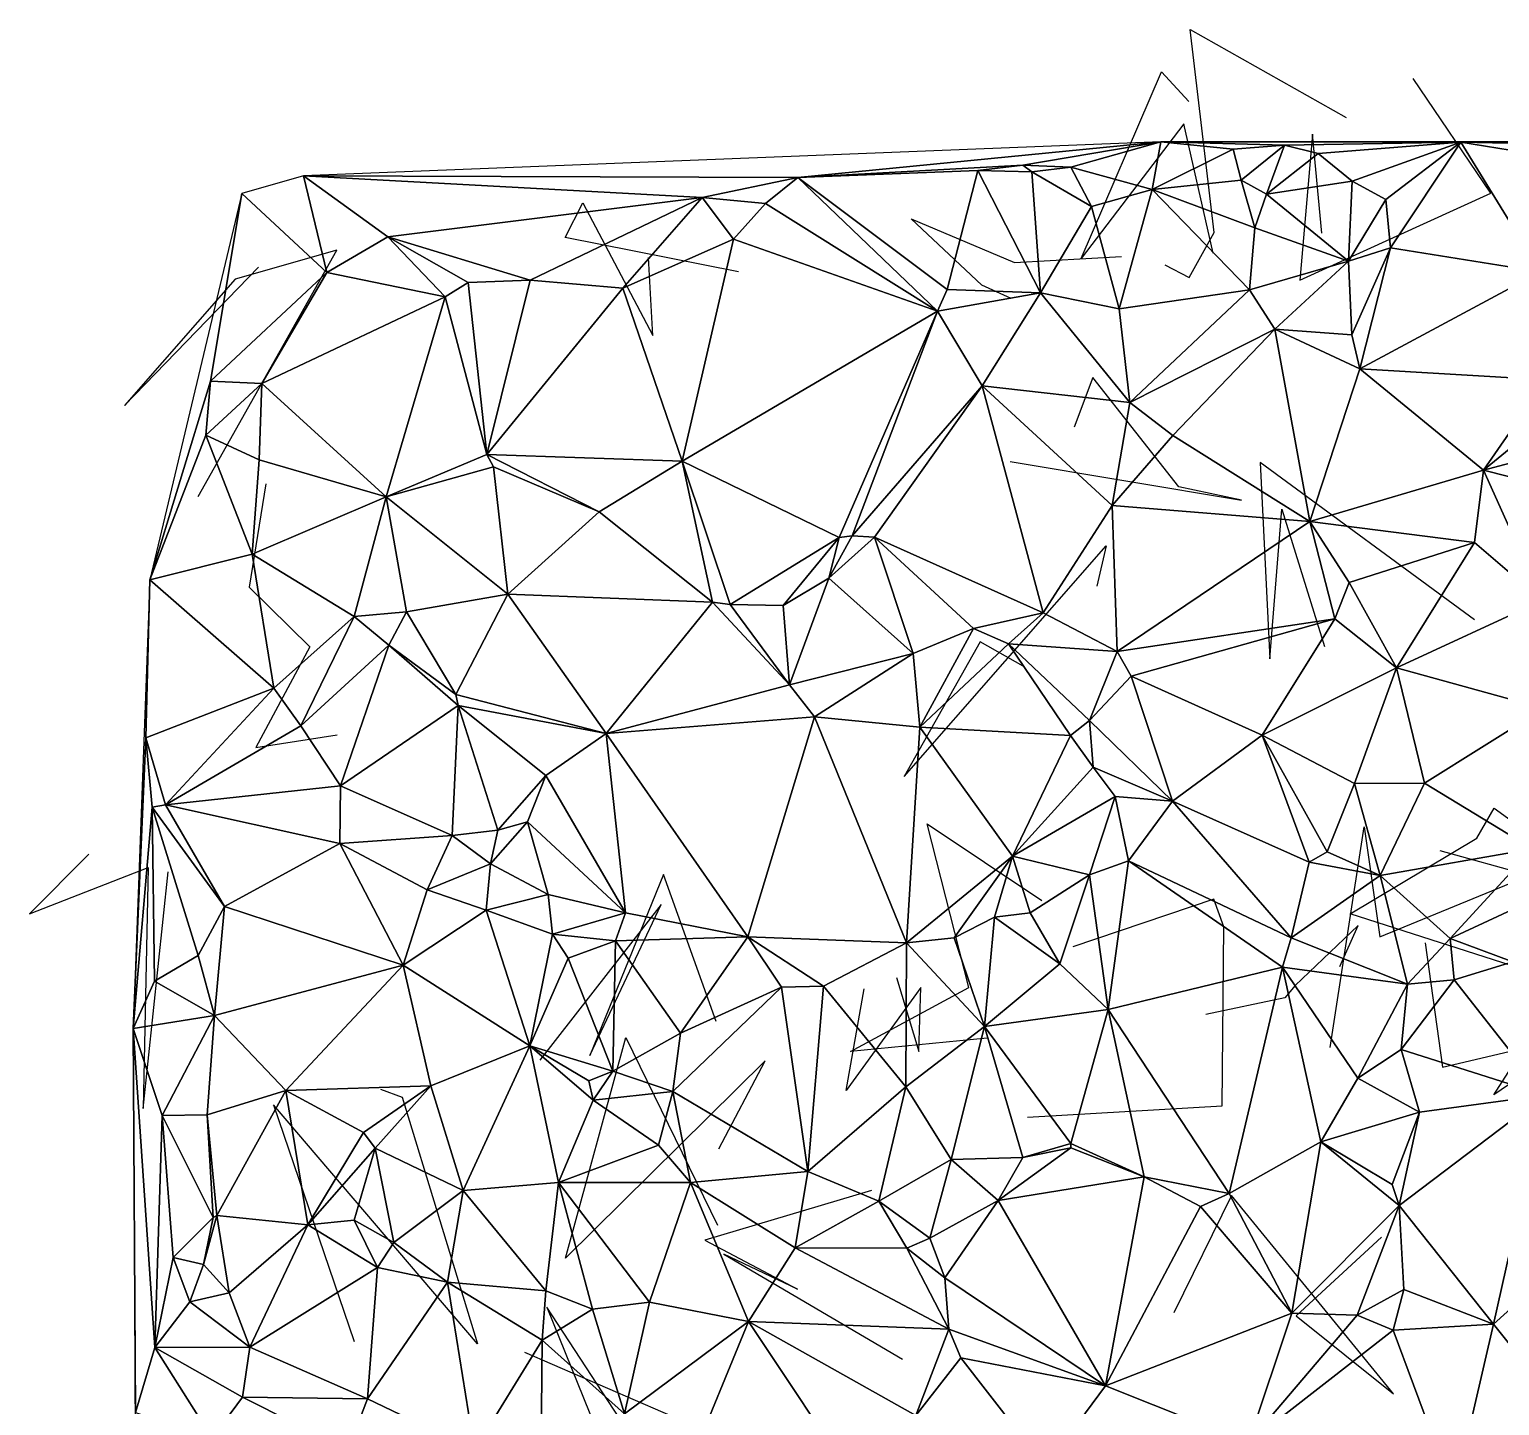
# Model space of a CAD drawing. Header units: metres. Extents: x -15.8 to 15.5, y -15.8 to 15.9.
# Drawn here: x -15.77 to -4.73, y 5.5 to 15.83 of the extents above; entities that cross this region are included whole.
import ezdxf

# ---------------------------------------------------------------- set-up
doc = ezdxf.new("R2010")
doc.units = ezdxf.units.M
doc.layers.add('CRACKS', color=1, linetype='Continuous')
doc.layers.add('STREET_MESH', color=7, linetype='Continuous')

msp = doc.modelspace()

# ---------------------------------------------------------------- linework, layer by layer
at = {"layer": 'CRACKS'}
for points in [[(-7.245, 14.064, 0.1), (-7.063, 13.968, 0.1), (-6.876, 14.307, 0.1), (-7.055, 15.832, 0.1), (-5.884, 15.171, 0.1)], [(-6.883, 14.151, 0.1), (-7.103, 15.123, 0.1), (-7.874, 14.111, 0.1), (-7.27, 15.513, 0.1), (-7.065, 15.29, 0.1)], [(-6.066, 14.301, 0.1), (-6.138, 15.045, 0.1), (-6.232, 13.949, 0.1), (-4.797, 14.602, 0.1), (-5.381, 15.462, 0.1)], [(-10.448, 14.012, 0.1), (-11.75, 14.269, 0.1), (-11.617, 14.528, 0.1), (-11.092, 13.532, 0.1), (-11.123, 14.118, 0.1)], [(-8.399, 13.81, 0.1), (-8.621, 13.911, 0.1), (-9.15, 14.408, 0.1), (-8.374, 14.081, 0.1), (-7.571, 14.126, 0.1)], [(-14.506, 12.323, 0.1), (-13.464, 14.173, 0.1), (-14.227, 13.956, 0.1), (-15.059, 13.008, 0.1), (-14.054, 14.045, 0.1)], [(-8.407, 12.586, 0.1), (-6.671, 12.296, 0.1), (-7.14, 12.396, 0.1), (-7.787, 13.218, 0.1), (-7.926, 12.843, 0.1)], [(-4.921, 11.397, 0.1), (-6.529, 12.578, 0.1), (-6.458, 11.105, 0.1), (-6.367, 12.228, 0.1), (-6.048, 11.197, 0.1)], [(-13.998, 12.418, 0.1), (-14.124, 11.643, 0.1), (-13.668, 11.194, 0.1), (-14.072, 10.438, 0.1), (-13.463, 10.532, 0.1)], [(-8.309, 11.05, 0.1), (-8.634, 11.233, 0.1), (-9.203, 10.221, 0.1), (-7.687, 11.954, 0.1), (-7.757, 11.649, 0.1)], [(-4.371, 8.712, 0.1), (-5.853, 9.19, 0.1), (-4.903, 9.757, 0.1), (-4.772, 9.982, 0.1), (-4.155, 9.535, 0.1)], [(-8.58, 8.254, 0.1), (-9.606, 8.155, 0.1), (-8.719, 8.636, 0.1), (-9.032, 9.864, 0.1), (-8.17, 9.288, 0.1)], [(-6.004, 8.184, 0.1), (-5.749, 9.841, 0.1), (-5.631, 9.017, 0.1), (-4.51, 9.476, 0.1), (-5.177, 9.661, 0.1)], [(-15.327, 9.636, 0.1), (-15.773, 9.189, 0.1), (-14.881, 9.537, 0.1), (-14.918, 7.727, 0.1), (-14.73, 9.505, 0.1)], [(-10.616, 8.38, 0.1), (-11.01, 9.484, 0.1), (-11.565, 8.124, 0.1), (-11.029, 9.259, 0.1), (-11.94, 8.089, 0.1)], [(-8.277, 7.661, 0.1), (-6.816, 7.747, 0.1), (-6.802, 9.09, 0.1), (-6.878, 9.299, 0.1), (-7.936, 8.941, 0.1)], [(-5.932, 8.794, 0.1), (-5.795, 9.102, 0.1), (-6.268, 8.651, 0.1), (-6.345, 8.557, 0.1), (-6.939, 8.432, 0.1)], [(-5.29, 8.97, 0.1), (-5.161, 8.037, 0.1), (-4.107, 8.286, 0.1), (-4.776, 7.829, 0.1), (-4.249, 8.648, 0.1)], [(-9.261, 8.711, 0.1), (-9.094, 8.154, 0.1), (-9.078, 8.635, 0.1), (-9.64, 7.863, 0.1), (-9.505, 8.625, 0.1)], [(-10.595, 7.424, 0.1), (-10.248, 8.085, 0.1), (-11.747, 6.603, 0.1), (-11.295, 8.26, 0.1), (-10.605, 6.851, 0.1)], [(-13.137, 7.871, 0.1), (-12.974, 7.812, 0.1), (-12.409, 5.958, 0.1), (-13.94, 7.753, 0.1), (-13.335, 5.977, 0.1)], [(-9.449, 7.11, 0.1), (-10.701, 6.737, 0.1), (-10.004, 6.369, 0.1), (-10.559, 6.632, 0.1), (-9.215, 5.844, 0.1)], [(-5.618, 6.76, 0.1), (-6.259, 6.169, 0.1), (-5.529, 5.584, 0.1), (-6.746, 7.073, 0.1), (-7.179, 6.192, 0.1)], [(-10.838, 4.63, 0.1), (-11.888, 6.235, 0.1), (-11.29, 4.754, 0.1), (-10.597, 5.262, 0.1), (-12.052, 5.893, 0.1)]]:
    msp.add_polyline3d(points, dxfattribs=at)
at = {"layer": 'STREET_MESH'}
for points in [[(-7.275, 14.988), (-13.716, 14.733), (-10.003, 14.719)], [(-8.313, 14.813), (-7.275, 14.988), (-10.003, 14.719)], [(-8.313, 14.813), (-7.952, 14.796), (-7.275, 14.988)], [(-7.952, 14.796), (-7.341, 14.628), (-7.275, 14.988)], [(-7.341, 14.628), (-6.733, 14.933), (-7.275, 14.988)], [(-7.341, 14.628), (-6.673, 14.699), (-6.733, 14.933)], [(7.755, 14.99), (-7.275, 14.988), (-5.023, 14.984)], [(-7.275, 14.988), (-6.347, 14.963), (-5.023, 14.984)], [(-6.733, 14.933), (-6.347, 14.963), (-7.275, 14.988)], [(-6.673, 14.699), (-6.347, 14.963), (-6.733, 14.933)], [(-6.347, 14.963), (-6.673, 14.699), (-6.483, 14.593)], [(-6.095, 14.899), (-6.347, 14.963), (-6.483, 14.593)], [(-6.347, 14.963), (-6.095, 14.899), (-5.023, 14.984)], [(-6.095, 14.899), (-5.838, 14.692), (-5.023, 14.984)], [(-5.838, 14.692), (-5.585, 14.554), (-5.023, 14.984)], [(-5.585, 14.554), (-5.551, 14.19), (-5.023, 14.984)], [(-5.551, 14.19), (-4.425, 14.012), (-5.023, 14.984)], [(0.655, 14.966), (7.755, 14.99), (-5.023, 14.984)], [(-3.591, 14.954), (0.655, 14.966), (-5.023, 14.984)], [(-4.56, 14.909), (-3.591, 14.954), (-5.023, 14.984)], [(-4.425, 14.012), (-4.56, 14.909), (-5.023, 14.984)], [(-8.65, 14.772), (-8.313, 14.813), (-10.003, 14.719)], [(-8.65, 14.772), (-8.245, 14.762), (-8.313, 14.813)], [(-8.245, 14.762), (-7.952, 14.796), (-8.313, 14.813)], [(-8.245, 14.762), (-7.797, 14.502), (-7.952, 14.796)], [(-7.797, 14.502), (-7.341, 14.628), (-7.952, 14.796)], [(-5.838, 14.692), (-6.095, 14.899), (-6.483, 14.593)], [(-13.539, 14.007), (-13.716, 14.733), (-14.178, 14.6)], [(-13.539, 14.007), (-13.081, 14.273), (-13.716, 14.733)], [(-13.081, 14.273), (-10.721, 14.57), (-13.716, 14.733)], [(-13.716, 14.733), (-10.721, 14.57), (-10.003, 14.719)], [(-10.721, 14.57), (-10.246, 14.523), (-10.003, 14.719)], [(-10.246, 14.523), (-8.954, 13.716), (-10.003, 14.719)], [(-8.881, 13.878), (-8.65, 14.772), (-10.003, 14.719)], [(-8.954, 13.716), (-8.881, 13.878), (-10.003, 14.719)], [(-8.65, 14.772), (-8.881, 13.878), (-8.181, 13.854)], [(-8.245, 14.762), (-8.65, 14.772), (-8.181, 13.854)], [(-7.797, 14.502), (-8.245, 14.762), (-8.181, 13.854)], [(-6.673, 14.699), (-7.341, 14.628), (-6.57, 14.342)], [(-6.673, 14.699), (-6.57, 14.342), (-6.483, 14.593)], [(-5.867, 14.092), (-5.838, 14.692), (-6.483, 14.593)], [(-5.838, 14.692), (-5.867, 14.092), (-5.585, 14.554)], [(-14.869, 11.698), (-14.413, 13.19), (-14.178, 14.6)], [(-14.413, 13.19), (-13.539, 14.007), (-14.178, 14.6)], [(-7.341, 14.628), (-7.797, 14.502), (-7.588, 13.732)], [(-6.61, 13.875), (-7.341, 14.628), (-7.588, 13.732)], [(-6.57, 14.342), (-7.341, 14.628), (-6.61, 13.875)], [(-6.57, 14.342), (-5.867, 14.092), (-6.483, 14.593)], [(-12.013, 13.949), (-10.721, 14.57), (-13.081, 14.273)], [(-10.721, 14.57), (-12.013, 13.949), (-11.316, 13.887)], [(-10.721, 14.57), (-11.316, 13.887), (-10.485, 14.256)], [(-10.246, 14.523), (-10.721, 14.57), (-10.485, 14.256)], [(-10.246, 14.523), (-10.485, 14.256), (-8.954, 13.716)], [(-7.588, 13.732), (-7.797, 14.502), (-8.181, 13.854)], [(-5.867, 14.092), (-5.551, 14.19), (-5.585, 14.554)], [(-13.539, 14.007), (-12.652, 13.824), (-13.081, 14.273)], [(-13.081, 14.273), (-12.652, 13.824), (-12.477, 13.93)], [(-12.013, 13.949), (-13.081, 14.273), (-12.477, 13.93)], [(-10.485, 14.256), (-11.316, 13.887), (-10.872, 12.588)], [(-8.954, 13.716), (-10.485, 14.256), (-10.872, 12.588)], [(-6.57, 14.342), (-6.61, 13.875), (-5.867, 14.092)], [(-5.551, 14.19), (-5.867, 14.092), (-5.842, 13.537)], [(-5.782, 13.282), (-5.551, 14.19), (-5.842, 13.537)], [(-5.551, 14.19), (-5.782, 13.282), (-4.425, 14.012)], [(-5.867, 14.092), (-6.61, 13.875), (-6.421, 13.579)], [(-5.842, 13.537), (-5.867, 14.092), (-6.421, 13.579)], [(-13.539, 14.007), (-14.413, 13.19), (-14.027, 13.172)], [(-12.652, 13.824), (-13.539, 14.007), (-14.027, 13.172)], [(-12.477, 13.93), (-12.652, 13.824), (-12.339, 12.639)], [(-12.013, 13.949), (-12.477, 13.93), (-12.339, 12.639)], [(-11.316, 13.887), (-12.013, 13.949), (-12.339, 12.639)], [(-4.425, 14.012), (-5.782, 13.282), (-4.383, 13.2)], [(-13.093, 12.32), (-12.652, 13.824), (-14.027, 13.172)], [(-12.652, 13.824), (-13.093, 12.32), (-12.339, 12.639)], [(-10.872, 12.588), (-11.316, 13.887), (-12.339, 12.639)], [(-8.881, 13.878), (-8.954, 13.716), (-8.181, 13.854)], [(-8.954, 13.716), (-8.619, 13.155), (-8.181, 13.854)], [(-8.619, 13.155), (-7.51, 13.029), (-8.181, 13.854)], [(-7.51, 13.029), (-7.588, 13.732), (-8.181, 13.854)], [(-7.51, 13.029), (-6.61, 13.875), (-7.588, 13.732)], [(-6.61, 13.875), (-7.51, 13.029), (-6.421, 13.579)], [(-9.691, 12.015), (-8.954, 13.716), (-10.872, 12.588)], [(-8.954, 13.716), (-9.691, 12.015), (-9.595, 12.027)], [(-8.619, 13.155), (-8.954, 13.716), (-9.595, 12.027)], [(-7.51, 13.029), (-7.186, 12.781), (-6.421, 13.579)], [(-6.421, 13.579), (-7.186, 12.781), (-6.157, 12.136)], [(-5.782, 13.282), (-6.421, 13.579), (-6.157, 12.136)], [(-5.782, 13.282), (-5.842, 13.537), (-6.421, 13.579)], [(-4.852, 12.522), (-5.782, 13.282), (-6.157, 12.136)], [(-5.782, 13.282), (-4.852, 12.522), (-4.383, 13.2)], [(-14.449, 12.784), (-14.413, 13.19), (-14.869, 11.698)], [(-14.413, 13.19), (-14.449, 12.784), (-14.027, 13.172)], [(-14.449, 12.784), (-14.047, 12.598), (-14.027, 13.172)], [(-14.047, 12.598), (-13.093, 12.32), (-14.027, 13.172)], [(-9.427, 12.017), (-8.619, 13.155), (-9.595, 12.027)], [(-8.619, 13.155), (-9.427, 12.017), (-8.159, 11.45)], [(-7.642, 12.257), (-8.619, 13.155), (-8.159, 11.45)], [(-7.642, 12.257), (-7.51, 13.029), (-8.619, 13.155)], [(-4.852, 12.522), (-4.234, 13.026), (-4.383, 13.2)], [(-7.51, 13.029), (-7.642, 12.257), (-7.186, 12.781)], [(-3.807, 12.799), (-4.234, 13.026), (-4.852, 12.522)], [(-14.1, 11.889), (-14.449, 12.784), (-14.869, 11.698)], [(-14.449, 12.784), (-14.1, 11.889), (-14.047, 12.598)], [(-7.186, 12.781), (-7.642, 12.257), (-6.157, 12.136)], [(-3.807, 12.799), (-4.852, 12.522), (-3.539, 12.188)], [(-14.1, 11.889), (-13.093, 12.32), (-14.047, 12.598)], [(-13.093, 12.32), (-12.288, 12.547), (-12.339, 12.639)], [(-11.495, 12.209), (-10.872, 12.588), (-12.339, 12.639)], [(-12.288, 12.547), (-11.495, 12.209), (-12.339, 12.639)], [(-11.495, 12.209), (-10.643, 11.529), (-10.872, 12.588)], [(-10.511, 11.513), (-9.691, 12.015), (-10.872, 12.588)], [(-10.643, 11.529), (-10.511, 11.513), (-10.872, 12.588)], [(-13.093, 12.32), (-12.179, 11.589), (-12.288, 12.547)], [(-12.288, 12.547), (-12.179, 11.589), (-11.495, 12.209)], [(-4.921, 11.977), (-4.852, 12.522), (-6.157, 12.136)], [(-4.852, 12.522), (-4.921, 11.977), (-4.411, 11.541)], [(-3.539, 12.188), (-4.852, 12.522), (-4.411, 11.541)], [(-14.1, 11.889), (-13.334, 11.421), (-13.093, 12.32)], [(-13.093, 12.32), (-13.334, 11.421), (-12.942, 11.456)], [(-12.179, 11.589), (-13.093, 12.32), (-12.942, 11.456)], [(-7.605, 11.158), (-7.642, 12.257), (-8.159, 11.45)], [(-7.642, 12.257), (-7.605, 11.158), (-6.157, 12.136)], [(-12.179, 11.589), (-10.643, 11.529), (-11.495, 12.209)], [(-7.605, 11.158), (-5.969, 11.405), (-6.157, 12.136)], [(-5.969, 11.405), (-5.861, 11.677), (-6.157, 12.136)], [(-5.861, 11.677), (-4.921, 11.977), (-6.157, 12.136)], [(-9.691, 12.015), (-10.511, 11.513), (-10.112, 11.504)], [(-9.769, 11.71), (-9.691, 12.015), (-10.112, 11.504)], [(-9.691, 12.015), (-9.769, 11.71), (-9.595, 12.027)], [(-9.769, 11.71), (-9.427, 12.017), (-9.595, 12.027)], [(-9.427, 12.017), (-9.769, 11.71), (-9.137, 11.145)], [(-9.427, 12.017), (-8.684, 11.332), (-8.159, 11.45)], [(-8.684, 11.332), (-9.427, 12.017), (-9.137, 11.145)], [(-4.921, 11.977), (-5.861, 11.677), (-5.505, 11.036)], [(-4.921, 11.977), (-5.505, 11.036), (-4.411, 11.541)], [(-13.938, 10.885), (-14.1, 11.889), (-14.869, 11.698)], [(-13.334, 11.421), (-14.1, 11.889), (-13.938, 10.885)], [(-10.064, 10.91), (-9.769, 11.71), (-10.112, 11.504)], [(-9.769, 11.71), (-10.064, 10.91), (-9.137, 11.145)], [(-14.899, 10.51), (-14.869, 11.698), (-14.993, 8.327)], [(-14.899, 10.51), (-13.938, 10.885), (-14.869, 11.698)], [(-5.861, 11.677), (-5.969, 11.405), (-5.505, 11.036)], [(-12.57, 10.836), (-12.179, 11.589), (-12.942, 11.456)], [(-12.179, 11.589), (-12.57, 10.836), (-11.441, 10.544)], [(-10.643, 11.529), (-12.179, 11.589), (-11.441, 10.544)], [(-10.064, 10.91), (-10.643, 11.529), (-11.441, 10.544)], [(-10.064, 10.91), (-10.511, 11.513), (-10.643, 11.529)], [(-10.511, 11.513), (-10.064, 10.91), (-10.112, 11.504)], [(-5.505, 11.036), (-4.399, 10.73), (-4.411, 11.541)], [(-13.736, 10.601), (-13.334, 11.421), (-13.938, 10.885)], [(-13.334, 11.421), (-13.736, 10.601), (-13.075, 11.206)], [(-13.334, 11.421), (-13.075, 11.206), (-12.942, 11.456)], [(-13.075, 11.206), (-12.57, 10.836), (-12.942, 11.456)], [(-8.684, 11.332), (-8.419, 11.218), (-8.159, 11.45)], [(-8.419, 11.218), (-7.605, 11.158), (-8.159, 11.45)], [(-7.498, 10.975), (-5.969, 11.405), (-7.605, 11.158)], [(-7.498, 10.975), (-6.514, 10.531), (-5.969, 11.405)], [(-5.969, 11.405), (-6.514, 10.531), (-5.505, 11.036)], [(-9.086, 10.59), (-8.684, 11.332), (-9.137, 11.145)], [(-9.086, 10.59), (-8.419, 11.218), (-8.684, 11.332)], [(-13.075, 11.206), (-13.736, 10.601), (-13.436, 10.151)], [(-12.554, 10.753), (-13.075, 11.206), (-13.436, 10.151)], [(-12.554, 10.753), (-12.57, 10.836), (-13.075, 11.206)], [(-9.086, 10.59), (-7.954, 10.527), (-8.419, 11.218)], [(-8.419, 11.218), (-7.811, 10.642), (-7.605, 11.158)], [(-7.954, 10.527), (-7.811, 10.642), (-8.419, 11.218)], [(-7.811, 10.642), (-7.498, 10.975), (-7.605, 11.158)], [(-10.064, 10.91), (-9.878, 10.668), (-9.137, 11.145)], [(-9.878, 10.668), (-9.086, 10.59), (-9.137, 11.145)], [(-7.498, 10.975), (-7.811, 10.642), (-7.189, 10.035)], [(-6.514, 10.531), (-7.498, 10.975), (-7.189, 10.035)], [(-5.505, 11.036), (-6.514, 10.531), (-5.821, 10.167)], [(-5.297, 10.169), (-5.505, 11.036), (-5.821, 10.167)], [(-5.505, 11.036), (-5.297, 10.169), (-4.399, 10.73)], [(-14.752, 10.008), (-13.938, 10.885), (-14.899, 10.51)], [(-14.752, 10.008), (-13.736, 10.601), (-13.938, 10.885)], [(-12.57, 10.836), (-12.554, 10.753), (-11.441, 10.544)], [(-9.878, 10.668), (-10.064, 10.91), (-11.441, 10.544)], [(-12.598, 9.778), (-12.554, 10.753), (-13.436, 10.151)], [(-12.598, 9.778), (-12.256, 9.818), (-12.554, 10.753)], [(-12.554, 10.753), (-11.895, 10.229), (-11.441, 10.544)], [(-12.554, 10.753), (-12.256, 9.818), (-11.895, 10.229)], [(-4.399, 10.73), (-5.297, 10.169), (-4.485, 9.678)], [(-13.736, 10.601), (-14.752, 10.008), (-13.436, 10.151)], [(-10.379, 9.017), (-9.878, 10.668), (-11.441, 10.544)], [(-9.878, 10.668), (-10.379, 9.017), (-9.186, 8.972)], [(-9.086, 10.59), (-9.878, 10.668), (-9.186, 8.972)], [(-7.783, 10.29), (-7.811, 10.642), (-7.954, 10.527)], [(-7.811, 10.642), (-7.783, 10.29), (-7.189, 10.035)], [(-14.852, 9.99), (-14.899, 10.51), (-14.993, 8.327)], [(-14.752, 10.008), (-14.899, 10.51), (-14.852, 9.99)], [(-11.895, 10.229), (-11.296, 9.197), (-11.441, 10.544)], [(-11.296, 9.197), (-10.379, 9.017), (-11.441, 10.544)], [(-9.086, 10.59), (-9.186, 8.972), (-8.391, 9.623)], [(-7.954, 10.527), (-9.086, 10.59), (-8.391, 9.623)], [(-7.783, 10.29), (-7.954, 10.527), (-8.391, 9.623)], [(-6.163, 9.577), (-6.514, 10.531), (-7.189, 10.035)], [(-6.514, 10.531), (-6.026, 9.655), (-5.821, 10.167)], [(-6.163, 9.577), (-6.026, 9.655), (-6.514, 10.531)], [(-7.62, 10.071), (-7.783, 10.29), (-8.391, 9.623)], [(-7.783, 10.29), (-7.62, 10.071), (-7.189, 10.035)], [(-12.256, 9.818), (-12.033, 9.88), (-11.895, 10.229)], [(-11.895, 10.229), (-12.033, 9.88), (-11.296, 9.197)], [(-6.026, 9.655), (-5.628, 9.477), (-5.821, 10.167)], [(-5.628, 9.477), (-5.297, 10.169), (-5.821, 10.167)], [(-5.297, 10.169), (-5.628, 9.477), (-4.485, 9.678)], [(-13.436, 10.151), (-14.752, 10.008), (-13.442, 9.718)], [(-12.598, 9.778), (-13.436, 10.151), (-13.442, 9.718)], [(-7.812, 9.481), (-7.62, 10.071), (-8.391, 9.623)], [(-7.62, 10.071), (-7.812, 9.481), (-7.518, 9.587)], [(-7.62, 10.071), (-7.518, 9.587), (-7.189, 10.035)], [(-14.835, 8.684), (-14.852, 9.99), (-14.993, 8.327)], [(-14.308, 9.245), (-14.752, 10.008), (-14.852, 9.99)], [(-14.507, 8.877), (-14.308, 9.245), (-14.852, 9.99)], [(-14.835, 8.684), (-14.507, 8.877), (-14.852, 9.99)], [(-14.752, 10.008), (-14.308, 9.245), (-13.442, 9.718)], [(-7.518, 9.587), (-6.297, 9.008), (-7.189, 10.035)], [(-6.297, 9.008), (-6.163, 9.577), (-7.189, 10.035)], [(-12.033, 9.88), (-12.311, 9.565), (-11.877, 9.335)], [(-12.256, 9.818), (-12.311, 9.565), (-12.033, 9.88)], [(-12.033, 9.88), (-11.877, 9.335), (-11.296, 9.197)], [(-14.308, 9.245), (-12.966, 8.804), (-13.442, 9.718)], [(-12.786, 9.37), (-12.598, 9.778), (-13.442, 9.718)], [(-12.966, 8.804), (-12.786, 9.37), (-13.442, 9.718)], [(-12.311, 9.565), (-12.598, 9.778), (-12.786, 9.37)], [(-12.311, 9.565), (-12.256, 9.818), (-12.598, 9.778)], [(-9.186, 8.972), (-8.829, 9.008), (-8.391, 9.623)], [(-8.829, 9.008), (-8.526, 9.163), (-8.391, 9.623)], [(-8.526, 9.163), (-8.257, 9.196), (-8.391, 9.623)], [(-8.257, 9.196), (-7.812, 9.481), (-8.391, 9.623)], [(-5.628, 9.477), (-6.026, 9.655), (-6.163, 9.577)], [(-5.628, 9.477), (-5.104, 9.003), (-4.485, 9.678)], [(-5.104, 9.003), (-4.462, 9.301), (-4.485, 9.678)], [(-12.311, 9.565), (-12.786, 9.37), (-12.344, 9.217)], [(-11.877, 9.335), (-12.311, 9.565), (-12.344, 9.217)], [(-7.518, 9.587), (-7.812, 9.481), (-7.672, 8.47)], [(-6.363, 8.789), (-7.518, 9.587), (-7.672, 8.47)], [(-6.363, 8.789), (-6.297, 9.008), (-7.518, 9.587)], [(-6.297, 9.008), (-5.628, 9.477), (-6.163, 9.577)], [(-8.034, 8.813), (-7.812, 9.481), (-8.257, 9.196)], [(-7.812, 9.481), (-8.034, 8.813), (-7.672, 8.47)], [(-6.297, 9.008), (-5.424, 8.66), (-5.628, 9.477)], [(-5.424, 8.66), (-5.104, 9.003), (-5.628, 9.477)], [(-12.344, 9.217), (-12.786, 9.37), (-12.966, 8.804)], [(-11.846, 9.035), (-11.877, 9.335), (-12.344, 9.217)], [(-11.877, 9.335), (-11.846, 9.035), (-11.296, 9.197)], [(-5.104, 9.003), (-4.633, 8.828), (-4.462, 9.301)], [(-14.384, 8.426), (-14.308, 9.245), (-14.507, 8.877)], [(-14.384, 8.426), (-12.966, 8.804), (-14.308, 9.245)], [(-12.344, 9.217), (-12.966, 8.804), (-12.015, 8.198)], [(-11.846, 9.035), (-12.344, 9.217), (-12.015, 8.198)], [(-11.846, 9.035), (-11.371, 8.985), (-11.296, 9.197)], [(-11.371, 8.985), (-10.379, 9.017), (-11.296, 9.197)], [(-8.526, 9.163), (-8.034, 8.813), (-8.257, 9.196)], [(-8.601, 8.342), (-8.526, 9.163), (-8.829, 9.008)], [(-8.034, 8.813), (-8.526, 9.163), (-8.601, 8.342)], [(-11.728, 8.856), (-11.846, 9.035), (-12.015, 8.198)], [(-11.371, 8.985), (-11.846, 9.035), (-11.728, 8.856)], [(-11.392, 8.006), (-11.371, 8.985), (-11.728, 8.856)], [(-11.371, 8.985), (-11.392, 8.006), (-10.884, 8.293)], [(-10.379, 9.017), (-11.371, 8.985), (-10.884, 8.293)], [(-10.126, 8.639), (-10.379, 9.017), (-10.884, 8.293)], [(-10.379, 9.017), (-10.126, 8.639), (-9.809, 8.645)], [(-9.186, 8.972), (-10.379, 9.017), (-9.809, 8.645)], [(-9.186, 8.972), (-9.809, 8.645), (-9.19, 7.89)], [(-8.601, 8.342), (-9.186, 8.972), (-9.19, 7.89)], [(-9.186, 8.972), (-8.601, 8.342), (-8.829, 9.008)], [(-5.424, 8.66), (-6.297, 9.008), (-6.363, 8.789)], [(-5.104, 9.003), (-5.424, 8.66), (-5.074, 8.692)], [(-4.633, 8.828), (-5.104, 9.003), (-5.074, 8.692)], [(-14.835, 8.684), (-14.384, 8.426), (-14.507, 8.877)], [(-11.392, 8.006), (-11.728, 8.856), (-12.015, 8.198)], [(-12.966, 8.804), (-14.384, 8.426), (-13.848, 7.862)], [(-12.759, 7.897), (-12.966, 8.804), (-13.848, 7.862)], [(-12.966, 8.804), (-12.759, 7.897), (-12.015, 8.198)], [(-8.034, 8.813), (-8.601, 8.342), (-7.672, 8.47)], [(-6.762, 7.087), (-6.363, 8.789), (-7.672, 8.47)], [(-6.762, 7.087), (-6.074, 7.476), (-6.363, 8.789)], [(-6.074, 7.476), (-5.797, 7.954), (-6.363, 8.789)], [(-5.797, 7.954), (-5.424, 8.66), (-6.363, 8.789)], [(-4.633, 8.828), (-5.074, 8.692), (-4.391, 7.827)], [(-14.384, 8.426), (-14.835, 8.684), (-14.993, 8.327)], [(-10.942, 7.854), (-10.126, 8.639), (-10.884, 8.293)], [(-10.942, 7.854), (-9.928, 7.254), (-10.126, 8.639)], [(-10.126, 8.639), (-9.928, 7.254), (-9.809, 8.645)], [(-9.809, 8.645), (-9.928, 7.254), (-9.19, 7.89)], [(-5.797, 7.954), (-5.47, 8.169), (-5.424, 8.66)], [(-5.424, 8.66), (-5.47, 8.169), (-5.074, 8.692)], [(-5.074, 8.692), (-5.47, 8.169), (-4.391, 7.827)], [(-14.776, 7.675), (-14.384, 8.426), (-14.993, 8.327)], [(-14.384, 8.426), (-14.776, 7.675), (-14.438, 7.679)], [(-14.384, 8.426), (-14.438, 7.679), (-13.848, 7.862)], [(-8.601, 8.342), (-7.952, 7.463), (-7.672, 8.47)], [(-7.672, 8.47), (-7.952, 7.463), (-7.401, 7.213)], [(-6.762, 7.087), (-7.672, 8.47), (-7.401, 7.213)], [(-14.909, -9.111), (-14.976, 5.444), (-14.993, 8.327)], [(-14.976, 5.444), (-14.831, 5.931), (-14.993, 8.327)], [(-14.831, 5.931), (-14.776, 7.675), (-14.993, 8.327)], [(-11.392, 8.006), (-10.942, 7.854), (-10.884, 8.293)], [(-8.851, 7.343), (-8.601, 8.342), (-9.19, 7.89)], [(-8.601, 8.342), (-8.851, 7.343), (-8.313, 7.358)], [(-7.952, 7.463), (-8.601, 8.342), (-8.313, 7.358)], [(-12.759, 7.897), (-12.516, 7.111), (-12.015, 8.198)], [(-12.516, 7.111), (-11.799, 7.17), (-12.015, 8.198)], [(-11.799, 7.17), (-11.54, 7.789), (-12.015, 8.198)], [(-11.54, 7.789), (-11.573, 7.935), (-12.015, 8.198)], [(-11.573, 7.935), (-11.392, 8.006), (-12.015, 8.198)], [(-5.47, 8.169), (-5.797, 7.954), (-5.334, 7.699)], [(-5.47, 8.169), (-5.334, 7.699), (-4.391, 7.827)], [(-11.392, 8.006), (-11.573, 7.935), (-11.54, 7.789)], [(-10.942, 7.854), (-11.392, 8.006), (-11.54, 7.789)], [(-5.797, 7.954), (-6.074, 7.476), (-5.334, 7.699)], [(-14.438, 7.679), (-14.365, 6.922), (-13.848, 7.862)], [(-14.365, 6.922), (-13.682, 6.853), (-13.848, 7.862)], [(-13.265, 7.546), (-12.759, 7.897), (-13.848, 7.862)], [(-13.682, 6.853), (-13.265, 7.546), (-13.848, 7.862)], [(-13.265, 7.546), (-13.177, 7.428), (-12.759, 7.897)], [(-13.177, 7.428), (-12.516, 7.111), (-12.759, 7.897)], [(-11.049, 7.452), (-10.942, 7.854), (-11.54, 7.789)], [(-10.942, 7.854), (-11.049, 7.452), (-10.809, 7.171)], [(-10.942, 7.854), (-10.809, 7.171), (-9.928, 7.254)], [(-9.928, 7.254), (-9.394, 7.03), (-9.19, 7.89)], [(-9.394, 7.03), (-8.851, 7.343), (-9.19, 7.89)], [(-11.049, 7.452), (-11.54, 7.789), (-11.799, 7.17)], [(-5.334, 7.699), (-5.487, 6.998), (-4.391, 7.827)], [(-5.487, 6.998), (-4.777, 6.106), (-4.391, 7.827)], [(-4.777, 6.106), (-3.665, 7.112), (-4.391, 7.827)], [(-14.831, 5.931), (-14.694, 6.607), (-14.776, 7.675)], [(-14.438, 7.679), (-14.776, 7.675), (-14.393, 6.909)], [(-14.776, 7.675), (-14.694, 6.607), (-14.393, 6.909)], [(-14.365, 6.922), (-14.438, 7.679), (-14.393, 6.909)], [(-6.074, 7.476), (-5.538, 7.155), (-5.334, 7.699)], [(-5.538, 7.155), (-5.487, 6.998), (-5.334, 7.699)], [(-13.177, 7.428), (-13.265, 7.546), (-13.682, 6.853)], [(-13.177, 7.428), (-13.682, 6.853), (-13.335, 6.888)], [(-13.036, 6.719), (-13.177, 7.428), (-13.335, 6.888)], [(-12.516, 7.111), (-13.177, 7.428), (-13.036, 6.719)], [(-10.809, 7.171), (-11.049, 7.452), (-11.799, 7.17)], [(-7.401, 7.213), (-7.952, 7.43), (-8.497, 7.036)], [(-7.952, 7.43), (-8.313, 7.358), (-8.497, 7.036)], [(-7.952, 7.43), (-7.952, 7.463), (-8.313, 7.358)], [(-7.952, 7.463), (-7.952, 7.43), (-7.401, 7.213)], [(-6.074, 7.476), (-6.762, 7.087), (-6.291, 6.189)], [(-5.487, 6.998), (-6.074, 7.476), (-6.291, 6.189)], [(-5.538, 7.155), (-6.074, 7.476), (-5.487, 6.998)], [(-9.012, 6.752), (-8.851, 7.343), (-9.394, 7.03)], [(-8.851, 7.343), (-9.012, 6.752), (-8.497, 7.036)], [(-8.313, 7.358), (-8.851, 7.343), (-8.497, 7.036)], [(-9.928, 7.254), (-10.809, 7.171), (-10.023, 6.681)], [(-9.394, 7.03), (-9.928, 7.254), (-10.023, 6.681)], [(-7.692, 5.644), (-7.401, 7.213), (-8.497, 7.036)], [(-7.692, 5.644), (-6.979, 6.991), (-7.401, 7.213)], [(-6.979, 6.991), (-6.762, 7.087), (-7.401, 7.213)], [(-12.634, 6.422), (-12.516, 7.111), (-13.036, 6.719)], [(-12.516, 7.111), (-12.634, 6.422), (-11.894, 6.356)], [(-12.516, 7.111), (-11.894, 6.356), (-11.799, 7.17)], [(-11.894, 6.356), (-11.544, 6.219), (-11.799, 7.17)], [(-10.809, 7.171), (-11.799, 7.17), (-11.117, 6.273)], [(-11.799, 7.17), (-11.544, 6.219), (-11.117, 6.273)], [(-10.373, 6.128), (-10.809, 7.171), (-11.117, 6.273)], [(-10.809, 7.171), (-10.373, 6.128), (-10.023, 6.681)], [(-6.762, 7.087), (-6.979, 6.991), (-6.291, 6.189)], [(-3.665, 7.112), (-4.777, 6.106), (-4.081, 5.237)], [(-9.184, 6.677), (-9.394, 7.03), (-10.023, 6.681)], [(-9.184, 6.677), (-9.012, 6.752), (-9.394, 7.03)], [(-9.012, 6.752), (-8.899, 6.456), (-8.497, 7.036)], [(-8.899, 6.456), (-7.692, 5.644), (-8.497, 7.036)], [(-6.979, 6.991), (-7.692, 5.644), (-6.291, 6.189)], [(-5.802, 6.174), (-5.487, 6.998), (-6.291, 6.189)], [(-5.487, 6.998), (-5.802, 6.174), (-5.45, 6.368)], [(-4.777, 6.106), (-5.487, 6.998), (-5.45, 6.368)], [(-14.694, 6.607), (-14.465, 6.554), (-14.393, 6.909)], [(-14.465, 6.554), (-14.365, 6.922), (-14.393, 6.909)], [(-14.465, 6.554), (-14.274, 6.341), (-14.365, 6.922)], [(-14.274, 6.341), (-13.682, 6.853), (-14.365, 6.922)], [(-14.119, 5.933), (-13.682, 6.853), (-14.274, 6.341)], [(-14.119, 5.933), (-13.159, 6.533), (-13.682, 6.853)], [(-13.682, 6.853), (-13.159, 6.533), (-13.335, 6.888)], [(-13.159, 6.533), (-13.036, 6.719), (-13.335, 6.888)], [(-8.899, 6.456), (-9.012, 6.752), (-9.184, 6.677)], [(-13.159, 6.533), (-12.634, 6.422), (-13.036, 6.719)], [(-10.373, 6.128), (-8.869, 6.068), (-10.023, 6.681)], [(-8.869, 6.068), (-9.184, 6.677), (-10.023, 6.681)], [(-8.869, 6.068), (-8.899, 6.456), (-9.184, 6.677)], [(-14.569, 6.275), (-14.694, 6.607), (-14.831, 5.931)], [(-14.694, 6.607), (-14.569, 6.275), (-14.465, 6.554)], [(-14.465, 6.554), (-14.569, 6.275), (-14.274, 6.341)], [(-13.159, 6.533), (-14.119, 5.933), (-13.234, 5.547)], [(-13.159, 6.533), (-13.234, 5.547), (-12.634, 6.422)], [(-13.234, 5.547), (-12.431, 5.16), (-12.634, 6.422)], [(-12.634, 6.422), (-11.923, 5.986), (-11.894, 6.356)], [(-12.431, 5.16), (-11.923, 5.986), (-12.634, 6.422)], [(-8.899, 6.456), (-8.869, 6.068), (-7.692, 5.644)], [(-14.569, 6.275), (-14.119, 5.933), (-14.274, 6.341)], [(-11.923, 5.986), (-11.544, 6.219), (-11.894, 6.356)], [(-5.802, 6.174), (-5.532, 6.062), (-5.45, 6.368)], [(-5.532, 6.062), (-4.777, 6.106), (-5.45, 6.368)], [(-14.119, 5.933), (-14.569, 6.275), (-14.831, 5.931)], [(-11.544, 6.219), (-11.923, 5.986), (-11.304, 5.434)], [(-11.544, 6.219), (-11.304, 5.434), (-11.117, 6.273)], [(-11.304, 5.434), (-10.373, 6.128), (-11.117, 6.273)], [(-6.291, 6.189), (-7.692, 5.644), (-6.617, 5.216)], [(-5.802, 6.174), (-6.291, 6.189), (-6.617, 5.216)], [(-10.821, 5.036), (-10.373, 6.128), (-11.304, 5.434)], [(-10.373, 6.128), (-10.821, 5.036), (-9.539, 4.876)], [(-9.116, 5.421), (-10.373, 6.128), (-9.539, 4.876)], [(-9.116, 5.421), (-8.869, 6.068), (-10.373, 6.128)], [(-5.532, 6.062), (-5.802, 6.174), (-6.617, 5.216)], [(-5.074, 4.829), (-4.777, 6.106), (-5.532, 6.062)], [(-4.777, 6.106), (-5.074, 4.829), (-4.081, 5.237)], [(-12.431, 5.16), (-11.929, 5.194), (-11.923, 5.986)], [(-11.923, 5.986), (-11.929, 5.194), (-11.304, 5.434)], [(-8.777, 5.855), (-8.869, 6.068), (-9.116, 5.421)], [(-8.869, 6.068), (-8.777, 5.855), (-7.692, 5.644)], [(-5.074, 4.829), (-5.532, 6.062), (-6.617, 5.216)], [(-14.401, 5.251), (-14.831, 5.931), (-14.976, 5.444)], [(-14.119, 5.933), (-14.831, 5.931), (-14.173, 5.558)], [(-14.831, 5.931), (-14.401, 5.251), (-14.173, 5.558)], [(-13.234, 5.547), (-14.119, 5.933), (-14.173, 5.558)], [(-8.777, 5.855), (-9.116, 5.421), (-8.141, 5.035)], [(-7.692, 5.644), (-8.777, 5.855), (-8.141, 5.035)], [(-7.692, 5.644), (-8.141, 5.035), (-6.617, 5.216)], [(-14.173, 5.558), (-14.401, 5.251), (-13.381, 5.161)], [(-13.234, 5.547), (-14.173, 5.558), (-13.381, 5.161)], [(-12.431, 5.16), (-13.234, 5.547), (-13.381, 5.161)]]:
    msp.add_3dface(points, dxfattribs=at)

doc.saveas('drawing.dxf')
